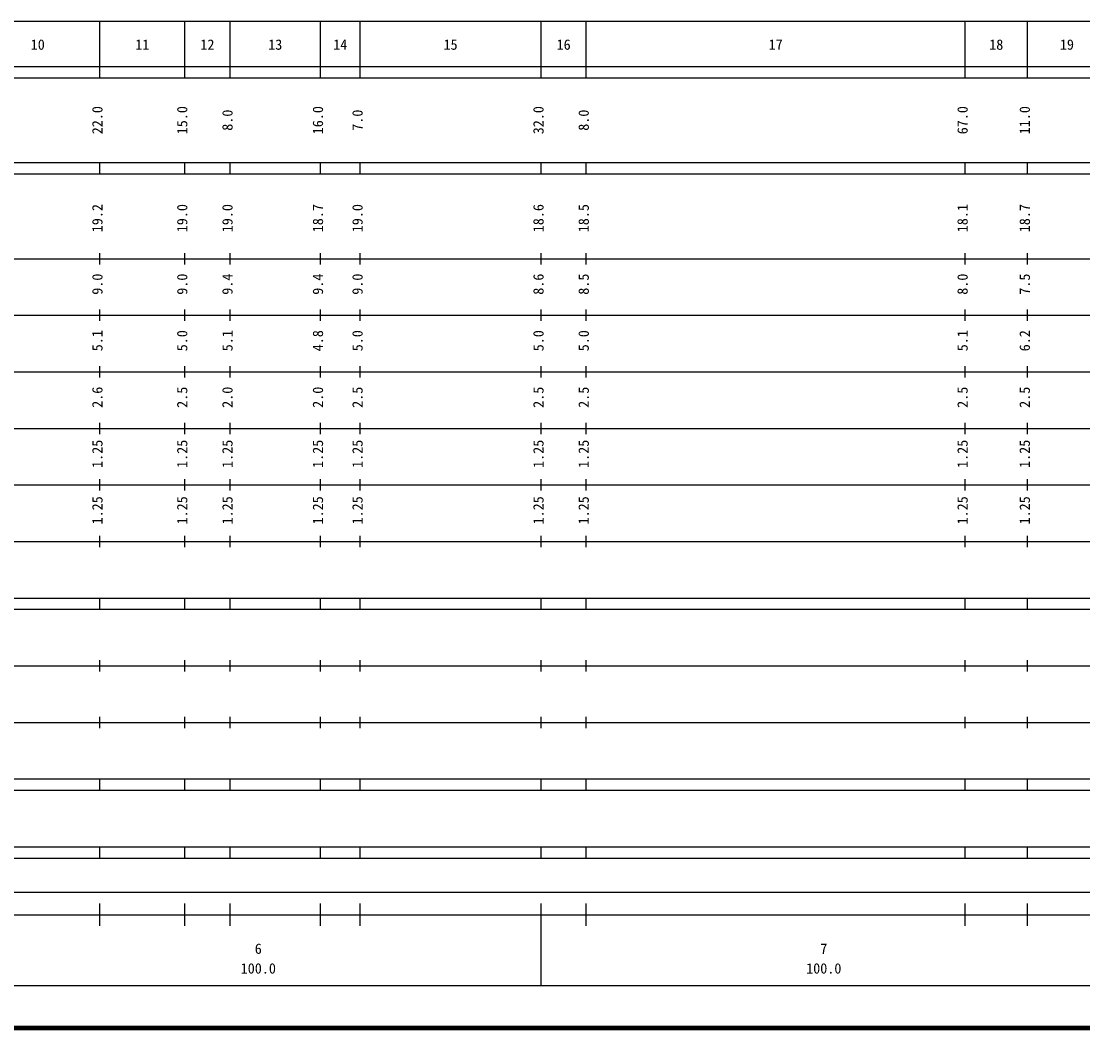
# Model space of a CAD drawing. Units: millimetres on the paper, enlarged 1000 times. Extents: x 40000 to 680000, y 20000 to 380000.
# Drawn here: x 276076 to 463803, y 20000 to 198000 of the extents above; entities that cross this region are included whole.
import ezdxf
from ezdxf.enums import TextEntityAlignment as Align

# ---------------------------------------------------------------- set-up
doc = ezdxf.new("R2010")
doc.units = ezdxf.units.MM
doc.header["$LTSCALE"] = 1000
doc.layers.add('M-TTL', color=2, linetype='Continuous', lineweight=140)
doc.layers.add('M-TTL-BAND', color=7, linetype='Continuous', lineweight=25)
doc.styles.add('ＭＳ ゴシック', font='')
doc.styles.get('ＭＳ ゴシック').set_extended_font_data('MS Gothic')

msp = doc.modelspace()

# ---------------------------------------------------------------- linework, layer by layer
at = {"layer": 'M-TTL'}
msp.add_line((40000, 20000), (680000, 20000), dxfattribs=at)
at = {"layer": 'M-TTL-BAND'}
for p, q in [((68000, 198000), (579000, 198000)), ((290000, 188000), (290000, 198000)), ((305000, 188000), (305000, 198000)), ((313000, 188000), (313000, 198000)), ((329000, 188000), (329000, 198000)), ((336000, 188000), (336000, 198000)), ((368000, 188000), (368000, 198000)), ((376000, 188000), (376000, 198000)), ((443000, 188000), (443000, 198000)), ((454000, 188000), (454000, 198000)), ((40000, 190000), (579000, 190000)), ((40000, 188000), (579000, 188000)), ((40000, 173000), (579000, 173000)), ((290000, 171000), (290000, 173000)), ((305000, 171000), (305000, 173000)), ((313000, 171000), (313000, 173000)), ((329000, 171000), (329000, 173000)), ((336000, 171000), (336000, 173000)), ((368000, 171000), (368000, 173000)), ((376000, 171000), (376000, 173000)), ((443000, 171000), (443000, 173000)), ((454000, 171000), (454000, 173000)), ((40000, 171000), (579000, 171000)), ((40000, 156000), (579000, 156000)), ((290000, 155000), (290000, 157000)), ((305000, 155000), (305000, 157000)), ((313000, 155000), (313000, 157000)), ((329000, 155000), (329000, 157000)), ((336000, 155000), (336000, 157000)), ((368000, 155000), (368000, 157000)), ((376000, 155000), (376000, 157000)), ((443000, 155000), (443000, 157000)), ((454000, 155000), (454000, 157000)), ((290000, 145000), (290000, 147000)), ((305000, 145000), (305000, 147000)), ((313000, 145000), (313000, 147000)), ((329000, 145000), (329000, 147000)), ((336000, 145000), (336000, 147000)), ((368000, 145000), (368000, 147000)), ((376000, 145000), (376000, 147000)), ((443000, 145000), (443000, 147000)), ((454000, 145000), (454000, 147000)), ((46000, 146000), (579000, 146000)), ((52000, 136000), (579000, 136000)), ((290000, 135000), (290000, 137000)), ((305000, 135000), (305000, 137000)), ((313000, 135000), (313000, 137000)), ((329000, 135000), (329000, 137000)), ((336000, 135000), (336000, 137000)), ((368000, 135000), (368000, 137000)), ((376000, 135000), (376000, 137000)), ((443000, 135000), (443000, 137000)), ((454000, 135000), (454000, 137000)), ((46000, 126000), (579000, 126000)), ((290000, 125000), (290000, 127000)), ((305000, 125000), (305000, 127000)), ((313000, 125000), (313000, 127000)), ((329000, 125000), (329000, 127000)), ((336000, 125000), (336000, 127000)), ((368000, 125000), (368000, 127000)), ((376000, 125000), (376000, 127000)), ((443000, 125000), (443000, 127000)), ((454000, 125000), (454000, 127000)), ((290000, 115000), (290000, 117000)), ((305000, 115000), (305000, 117000)), ((313000, 115000), (313000, 117000)), ((329000, 115000), (329000, 117000)), ((336000, 115000), (336000, 117000)), ((368000, 115000), (368000, 117000)), ((376000, 115000), (376000, 117000)), ((443000, 115000), (443000, 117000)), ((454000, 115000), (454000, 117000)), ((52000, 116000), (579000, 116000)), ((46000, 106000), (579000, 106000)), ((290000, 105000), (290000, 107000)), ((305000, 105000), (305000, 107000)), ((313000, 105000), (313000, 107000)), ((329000, 105000), (329000, 107000)), ((336000, 105000), (336000, 107000)), ((368000, 105000), (368000, 107000)), ((376000, 105000), (376000, 107000)), ((443000, 105000), (443000, 107000)), ((454000, 105000), (454000, 107000)), ((40000, 96000), (579000, 96000)), ((290000, 94000), (290000, 96000)), ((305000, 94000), (305000, 96000)), ((313000, 94000), (313000, 96000)), ((329000, 94000), (329000, 96000)), ((336000, 94000), (336000, 96000)), ((368000, 94000), (368000, 96000)), ((376000, 94000), (376000, 96000)), ((443000, 94000), (443000, 96000)), ((454000, 94000), (454000, 96000)), ((40000, 94000), (579000, 94000)), ((290000, 83000), (290000, 85000)), ((305000, 83000), (305000, 85000)), ((313000, 83000), (313000, 85000)), ((329000, 83000), (329000, 85000)), ((336000, 83000), (336000, 85000)), ((368000, 83000), (368000, 85000)), ((376000, 83000), (376000, 85000)), ((443000, 83000), (443000, 85000)), ((454000, 83000), (454000, 85000)), ((49000, 84000), (579000, 84000)), ((40000, 74000), (579000, 74000)), ((290000, 73000), (290000, 75000)), ((305000, 73000), (305000, 75000)), ((313000, 73000), (313000, 75000)), ((329000, 73000), (329000, 75000)), ((336000, 73000), (336000, 75000)), ((368000, 73000), (368000, 75000)), ((376000, 73000), (376000, 75000)), ((443000, 73000), (443000, 75000)), ((454000, 73000), (454000, 75000)), ((40000, 64000), (579000, 64000)), ((290000, 62000), (290000, 64000)), ((305000, 62000), (305000, 64000)), ((313000, 62000), (313000, 64000)), ((329000, 62000), (329000, 64000)), ((336000, 62000), (336000, 64000)), ((368000, 62000), (368000, 64000)), ((376000, 62000), (376000, 64000)), ((443000, 62000), (443000, 64000)), ((454000, 62000), (454000, 64000)), ((40000, 62000), (579000, 62000)), ((40000, 52000), (579000, 52000)), ((290000, 50000), (290000, 52000)), ((305000, 50000), (305000, 52000)), ((313000, 50000), (313000, 52000)), ((329000, 50000), (329000, 52000)), ((336000, 50000), (336000, 52000)), ((368000, 50000), (368000, 52000)), ((376000, 50000), (376000, 52000)), ((443000, 50000), (443000, 52000)), ((454000, 50000), (454000, 52000)), ((40000, 50000), (579000, 50000)), ((71000, 44000), (565000, 44000)), ((290000, 38000), (290000, 42000)), ((305000, 38000), (305000, 42000)), ((313000, 38000), (313000, 42000)), ((329000, 38000), (329000, 42000)), ((336000, 38000), (336000, 42000)), ((368000, 27500), (368000, 42000)), ((376000, 38000), (376000, 42000)), ((443000, 38000), (443000, 42000)), ((454000, 38000), (454000, 42000)), ((40000, 40000), (579000, 40000)), ((68000, 27500), (579000, 27500))]:
    msp.add_line(p, q, dxfattribs=at)

# ---------------------------------------------------------------- texts
at = {"layer": 'M-TTL-BAND', "style": 'ＭＳ ゴシック'}
for s, p in [('10', (279000, 192405)), ('11', (297500, 192405)), ('12', (309000, 192405)), ('13', (321000, 192405)), ('14', (332500, 192405)), ('15', (352000, 192405)), ('16', (372000, 192405)), ('17', (409500, 192405)), ('18', (448500, 192405)), ('19', (461000, 192405)), ('6', (318000, 32523)), ('7', (418000, 32523)), ('100.0', (318000, 29033)), ('100.0', (418000, 29033))]:
    msp.add_text(s, height=1833, dxfattribs=at).set_placement(p, align=Align.BOTTOM_CENTER)
for s, p in [('22.0', (291000, 180500)), ('15.0', (306000, 180500)), ('8.0', (314000, 180500)), ('16.0', (330000, 180500)), ('7.0', (337000, 180500)), ('32.0', (369000, 180500)), ('8.0', (377000, 180500)), ('67.0', (444000, 180500)), ('11.0', (455000, 180500)), ('19.2', (291000, 163174)), ('19.0', (306000, 163174)), ('19.0', (314000, 163174)), ('18.7', (330000, 163174)), ('19.0', (337000, 163174)), ('18.6', (369000, 163174)), ('18.5', (377000, 163174)), ('18.1', (444000, 163174)), ('18.7', (455000, 163174)), ('9.0', (291000, 151500)), ('9.0', (306000, 151500)), ('9.4', (314000, 151500)), ('9.4', (330000, 151500)), ('9.0', (337000, 151500)), ('8.6', (369000, 151500)), ('8.5', (377000, 151500)), ('8.0', (444000, 151500)), ('7.5', (455000, 151500)), ('5.1', (291000, 141500)), ('5.0', (306000, 141500)), ('5.1', (314000, 141500)), ('4.8', (330000, 141500)), ('5.0', (337000, 141500)), ('5.0', (369000, 141500)), ('5.0', (377000, 141500)), ('5.1', (444000, 141500)), ('6.2', (455000, 141500)), ('2.6', (291000, 131500)), ('2.5', (306000, 131500)), ('2.0', (314000, 131500)), ('2.0', (330000, 131500)), ('2.5', (337000, 131500)), ('2.5', (369000, 131500)), ('2.5', (377000, 131500)), ('2.5', (444000, 131500)), ('2.5', (455000, 131500)), ('1.25', (291000, 121500)), ('1.25', (306000, 121500)), ('1.25', (314000, 121500)), ('1.25', (330000, 121500)), ('1.25', (337000, 121500)), ('1.25', (369000, 121500)), ('1.25', (377000, 121500)), ('1.25', (444000, 121500)), ('1.25', (455000, 121500)), ('1.25', (291000, 111500)), ('1.25', (306000, 111500)), ('1.25', (314000, 111500)), ('1.25', (330000, 111500)), ('1.25', (337000, 111500)), ('1.25', (369000, 111500)), ('1.25', (377000, 111500)), ('1.25', (444000, 111500)), ('1.25', (455000, 111500))]:
    msp.add_text(s, height=1833, rotation=90, dxfattribs=at).set_placement(p, align=Align.BOTTOM_CENTER)

doc.saveas('drawing.dxf')
